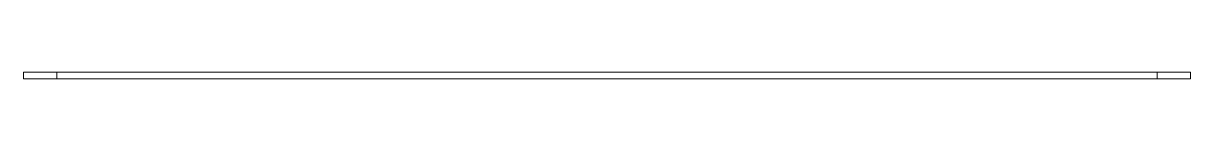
# Paper-space layout 'Notes Area' of a CAD drawing. Header units: millimetres. Extents: x -350 to 0, y -2 to 0.
import ezdxf

# ---------------------------------------------------------------- set-up
doc = ezdxf.new("R2010")
doc.units = ezdxf.units.MM

psp = doc.layouts.new('Notes Area')

# ---------------------------------------------------------------- linework, layer by layer
at = {"color": 7, "linetype": 'Continuous', "lineweight": 15}
for p, q in [((-350, -2), (-350, 0)), ((-350, 0), (0, 0)), ((-340, -2), (-340, 0)), ((-10, -2), (-10, 0)), ((0, -2), (0, 0)), ((-350, -2), (0, -2))]:
    psp.add_line(p, q, dxfattribs=at)

doc.saveas('drawing.dxf')
